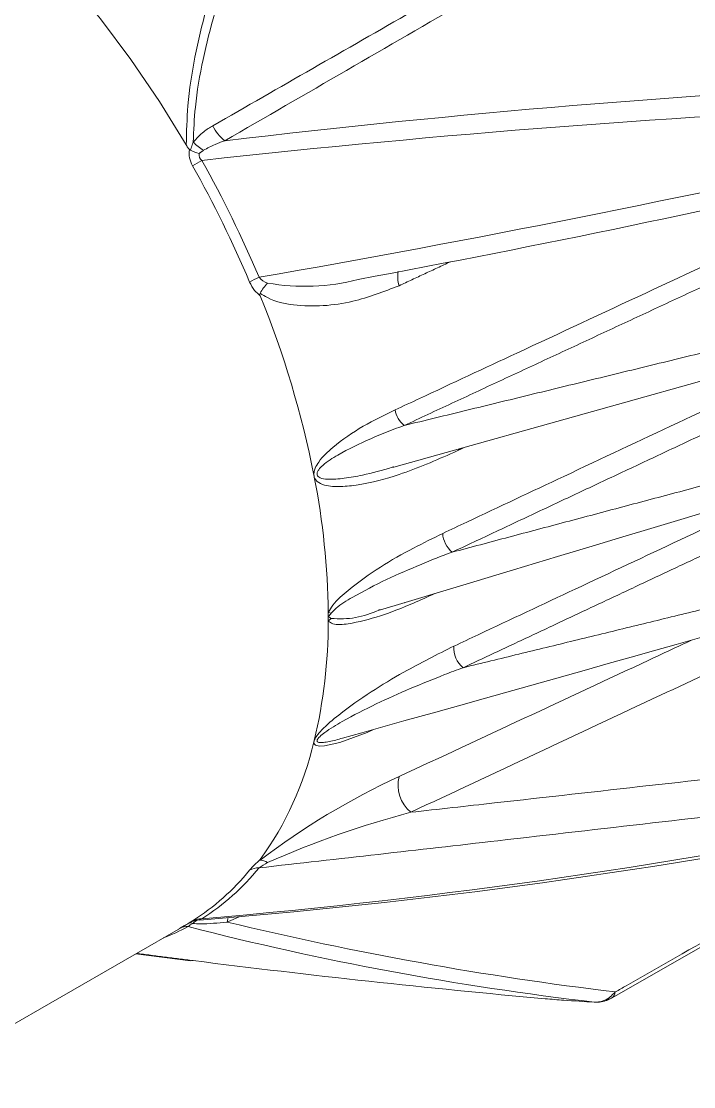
# Model space of a CAD drawing. Extents: x 8 to 113, y 2 to 87.
# Drawn here: x 26.44 to 29.008, y 9.592 to 13.66 of the extents above; entities that cross this region are included whole.
import ezdxf

# ---------------------------------------------------------------- set-up
doc = ezdxf.new("R2010")
doc.units = 0
doc.header["$MEASUREMENT"] = 0
doc.layers.add('OBJECT', color=7, linetype='CONTINUOUS')

msp = doc.modelspace()

# ---------------------------------------------------------------- linework, layer by layer
at = {"layer": 'OBJECT', "linetype": 'Continuous', "lineweight": 15}
for p, q in [((27.9043, 11.4402), (27.9035, 11.4406)), ((28.694, 9.9299), (29.6584, 10.4828)), ((25.998, 9.592), (27.0807, 10.217)), ((27.1189, 10.2284), (27.1353, 10.2296)), ((26.877, 10.0994), (27.0857, 10.0727))]:
    msp.add_line(p, q, dxfattribs=at)
at = {"layer": 'OBJECT', "linetype": 'Continuous', "lineweight": 15, "flags": 128}
for points in [[(27.07, 13.1881), (26.9676, 13.3543), (26.8584, 13.5151), (26.743, 13.6695), (26.6221, 13.8166), (26.4965, 13.9556), (26.3668, 14.0855), (26.2339, 14.2058), (26.0985, 14.3156), (25.9613, 14.4143), (25.8233, 14.5013)], [(27.863, 11.9575), (28.7171, 12.1975), (29.0617, 12.2943), (29.8328, 12.5109)], [(27.8114, 11.4129), (27.8675, 11.4298), (28.113, 11.5036), (28.3199, 11.5659), (28.4882, 11.6165), (28.6199, 11.6561), (28.7367, 11.6912), (28.8186, 11.7159), (28.8954, 11.739), (28.9713, 11.7618), (29.0755, 11.7932), (29.2328, 11.8405), (29.4329, 11.9006), (29.6201, 11.957), (29.8337, 12.0212)], [(27.6668, 10.9225), (27.7409, 10.9434), (27.9015, 10.9885), (28.0238, 11.0228), (28.1183, 11.0494), (28.2131, 11.076), (28.59, 11.1819), (28.6813, 11.2075), (28.7695, 11.2323), (28.8544, 11.2562), (28.9414, 11.2806), (29.0573, 11.3132), (29.223, 11.3597), (29.4284, 11.4174), (29.6178, 11.4706), (29.8317, 11.5307)], [(27.7825, 10.9551), (27.7604, 10.9451), (27.6567, 10.907), (27.5986, 10.8931), (27.5793, 10.892), (27.5634, 10.8958), (27.5586, 10.9008), (27.5576, 10.909), (27.5576, 10.909), (27.5576, 10.909)], [(27.2258, 10.2206), (27.2283, 10.2327), (27.2302, 10.2382)], [(28.6748, 9.921), (28.6757, 9.9213), (28.6963, 9.9312)]]:
    msp.add_lwpolyline(points, dxfattribs=at)
at = {"layer": 'OBJECT', "linetype": 'Continuous', "lineweight": 15}
for centre, radius, start, end in [((31.6172, -23.6628), 37.1285, 92.68091, 96.80661), ((31.6316, -27.3786), 40.7571, 92.48038, 96.34184), ((27.3159, 13.328), 0.1588, 204.7307, 231.379), ((27.2459, 13.3492), 0.212, 225.1655, 238.8647), ((27.1731, 13.1566), 0.0921, 170.9101, 211.1253), ((27.173, 13.3482), 0.2001, 244.2896, 254.3871), ((27.1458, 13.1508), 0.0271, 170.0057, 233.1541), ((18.8021, 61.81), 49.8649, 279.8681, 282.72567), ((29.2285, 9.407), 4.2731, 119.4185, 119.9649), ((23.3046, 10.9788), 4.3473, 22.8168, 29.3407), ((23.3242, 10.9901), 4.3654, 22.8168, 29.3407), ((19.2431, 58.502), 46.6056, 280.48758, 283.08984), ((27.9862, 12.6851), 0.1087, 169.6874, 198.3506), ((27.5131, 12.3108), 0.4072, 113.9323, 119.6581), ((27.4034, 12.7298), 0.0726, 220.2794, 251.8482), ((27.5246, 12.5246), 0.1982, 136.5525, 150.6207), ((27.5223, 13.4654), 0.8169, 260.0201, 284.4734), ((27.3632, 12.6181), 0.0119, 162.0385, 208.5042), ((23.852, 11.1931), 3.7776, 11.2039, 22.0699), ((27.9695, 12.1953), 0.1035, 190.3826, 229.2678), ((24.751, 11.3693), 2.8614, 0.6776, 11.1011), ((28.1514, 11.7109), 0.1022, 183.4042, 229.6716), ((25.202, 11.3865), 2.4103, 359.999, 0.3963), ((27.5872, 11.2808), 0.1249, 73.104, 78.4387), ((27.6583, 11.7164), 0.3379, 264.0825, 295.7611), ((25.645, 11.3693), 1.9673, 346.6274, 0.0139), ((25.2252, 11.3864), 2.3871, 359.601, 0.0006), ((27.6705, 11.3187), 0.0775, 127.3204, 138.7304), ((28.1904, 11.2677), 0.0982, 176.0058, 230.3527), ((26.3406, 11.193), 1.2497, 324.0906, 346.8636), ((29.0737, 8.1961), 2.8417, 114.769, 127.2918), ((28.015, 10.7436), 0.1359, 166.0302, 229.7473), ((25.1809, 33.3381), 23.1866, 274.82104, 281.66195), ((25.3689, 32.4232), 22.2639, 274.5506, 281.70359), ((28.859, 7.1137), 3.6471, 104.8037, 113.9118), ((27.3478, 10.3928), 0.0642, 59.0648, 86.275), ((26.6195, 10.9786), 0.8903, 302.2199, 321.0285), ((26.653, 10.9899), 0.894, 302.2197, 321.0288), ((27.3462, 10.3568), 0.0709, 88.6048, 119.201), ((27.4856, 10.2409), 0.232, 116.8721, 126.3872), ((26.3304, 11.5079), 1.4931, 298.4537, 300.1778), ((27.1208, 10.1556), 0.0647, 113.4016, 132.6086), ((27.1258, 10.1394), 0.0898, 94.2088, 119.9999), ((27.086, 10.2033), 0.0148, 52.2861, 110.1298), ((27.1256, 10.17), 0.0637, 86.4523, 119.5757), ((27.1221, 10.196), 0.0331, 95.0306, 144.9802), ((30.2565, 22.8107), 12.9497, 256.46529, 263.1356), ((26.6727, 10.9649), 0.8623, 290.9931, 297.9539), ((27.0728, 10.1398), 0.0636, 86.2893, 112.0674), ((29.9812, 21.5138), 11.6775, 255.59921, 263.35056), ((31.851, 47.6505), 37.8766, 262.7886, 264.8345), ((28.6334, 10.0046), 0.0898, 267.1912, 304.7722), ((28.6678, 9.9378), 0.0182, 292.5235, 337.2643), ((28.6767, 9.957), 0.0321, 302.3737, 354.2789), ((28.6372, 10.0259), 0.1114, 265.0665, 292.9044)]:
    msp.add_arc(centre, radius, start, end, dxfattribs=at)
for points, knots in [([(27.07, 13.1881), (27.0712, 13.2382), (27.0741, 13.3518), (27.1012, 13.5247), (27.1536, 13.7462), (27.236, 14), (27.3512, 14.2822), (27.5026, 14.6043), (27.6905, 14.9652), (27.9175, 15.3622), (28.0766, 15.6205), (28.1561, 15.7497)], [0, 0, 0, 0, 0.050913, 0.115232, 0.17961, 0.287489, 0.395605, 0.503691, 0.669071, 0.834542, 1, 1, 1, 1]), ([(28.208, 15.7164), (28.1277, 15.5881), (27.9671, 15.3316), (27.737, 14.9377), (27.5459, 14.5803), (27.3913, 14.262), (27.2731, 13.9838), (27.1876, 13.7338), (27.1323, 13.5161), (27.1035, 13.3508), (27.0985, 13.2437), (27.0964, 13.1989)], [0, 0, 0, 0, 0.166848, 0.333708, 0.500482, 0.608948, 0.717443, 0.825706, 0.889802, 0.953838, 1, 1, 1, 1]), ([(27.1717, 13.2616), (27.4259, 13.4074), (27.9343, 13.699), (28.4686, 14.0053), (28.7486, 14.1658), (28.7744, 14.1806)], [0, 0, 0, 0, 0.475887, 0.951774, 1, 1, 1, 1]), ([(28.8139, 14.1281), (28.7716, 14.1037), (28.5493, 13.9749), (28.017, 13.6668), (27.5269, 13.3833), (27.2168, 13.204)], [0, 0, 0, 0, 0.079469, 0.417581, 1, 1, 1, 1]), ([(27.0964, 13.1989), (27.1094, 13.2131), (27.132, 13.2378), (27.1598, 13.2545), (27.1717, 13.2616)], [0, 0, 0, 0, 0.573681, 1, 1, 1, 1]), ([(27.0821, 13.1711), (27.0793, 13.1744), (27.0749, 13.1798), (27.0713, 13.1858), (27.07, 13.1881)], [0, 0, 0, 0, 0.620819, 1, 1, 1, 1]), ([(27.2168, 13.204), (27.2044, 13.1998), (27.1765, 13.1903), (27.1506, 13.1758), (27.1362, 13.1678)], [0, 0, 0, 0, 0.4427115, 1, 1, 1, 1]), ([(27.0821, 13.1711), (27.0831, 13.1701), (27.0844, 13.1688), (27.0859, 13.1681), (27.0862, 13.1679)], [0, 0, 0, 0, 0.83646, 1, 1, 1, 1]), ([(27.8677, 12.1766), (27.8987, 12.1911), (28.0537, 12.2633), (28.5369, 12.4884), (28.9889, 12.6993), (29.3169, 12.8523)], [0, 0, 0, 0, 0.064153, 0.320764, 1, 1, 1, 1]), ([(27.3528, 12.6125), (27.3453, 12.6188), (27.3289, 12.6327), (27.3177, 12.6534), (27.3117, 12.6646)], [0, 0, 0, 0, 0.459415, 1, 1, 1, 1]), ([(27.8831, 12.6509), (27.8247, 12.6282), (27.73, 12.5915), (27.5936, 12.5716), (27.484, 12.5737), (27.401, 12.5911), (27.3612, 12.616), (27.3519, 12.6218)], [0, 0, 0, 0, 0.337985, 0.547772, 0.757119, 0.943751, 1, 1, 1, 1]), ([(28.0493, 11.7048), (28.0802, 11.7193), (28.2346, 11.792), (28.6786, 12.0009), (29.0918, 12.1952), (29.3815, 12.3315)], [0, 0, 0, 0, 0.069525, 0.347623, 1, 1, 1, 1]), ([(27.5576, 11.9271), (27.5575, 11.9307), (27.5574, 11.9395), (27.5633, 11.9576), (27.5851, 11.9931), (27.6468, 12.0506), (27.745, 12.1174), (27.8267, 12.1568), (27.8677, 12.1766)], [0, 0, 0, 0, 0.024811, 0.060675, 0.122065, 0.301766, 0.650141, 1, 1, 1, 1]), ([(27.902, 12.1168), (27.902, 12.1168), (27.8582, 12.1017), (27.7742, 12.0675), (27.6695, 12.0182), (27.6031, 11.9763), (27.5777, 11.9514), (27.5707, 11.9396), (27.5694, 11.933), (27.5698, 11.9285), (27.5713, 11.9251), (27.575, 11.9208), (27.5868, 11.914), (27.6206, 11.9101), (27.675, 11.9147), (27.7576, 11.9292), (27.8186, 11.9465), (27.8564, 11.9572)], [0, 0, 0, 0, 0.000003, 0.19728, 0.395626, 0.492158, 0.521707, 0.536589, 0.54392, 0.547478, 0.554964, 0.560011, 0.574288, 0.619954, 0.719693, 0.826398, 1, 1, 1, 1]), ([(28.0925, 12.0143), (28.0228, 11.9838), (27.9014, 11.9307), (27.7562, 11.8928), (27.6606, 11.8821), (27.6069, 11.8844), (27.5743, 11.898), (27.5625, 11.911), (27.5599, 11.9176), (27.5589, 11.9203)], [0, 0, 0, 0, 0.382025, 0.665685, 0.788125, 0.905995, 0.96489, 0.986156, 1, 1, 1, 1]), ([(28.0925, 11.2745), (28.1234, 11.289), (28.2777, 11.3616), (28.6989, 11.5594), (29.0893, 11.7428), (29.3561, 11.8682)], [0, 0, 0, 0, 0.073309, 0.366544, 1, 1, 1, 1]), ([(27.6122, 11.4032), (27.6179, 11.4124), (27.6385, 11.4457), (27.7086, 11.5053), (27.8107, 11.5787), (27.9324, 11.6473), (28.012, 11.6865), (28.0493, 11.7048)], [0, 0, 0, 0, 0.054848, 0.197353, 0.475236, 0.754208, 1, 1, 1, 1]), ([(28.0852, 11.6329), (28.0852, 11.6329), (28.0445, 11.6188), (27.9626, 11.5847), (27.8339, 11.531), (27.7267, 11.4738), (27.6539, 11.4317), (27.6297, 11.4067), (27.6235, 11.4003)], [0, 0, 0, 0, 0.000004, 0.251399, 0.533813, 0.815744, 0.953215, 1, 1, 1, 1]), ([(28.0189, 11.4753), (27.9917, 11.4628), (27.9222, 11.4309), (27.8106, 11.3869), (27.7086, 11.3615), (27.6385, 11.3529), (27.6179, 11.3661), (27.6122, 11.3698)], [0, 0, 0, 0, 0.191968, 0.490845, 0.788557, 0.941233, 1, 1, 1, 1]), ([(27.6235, 11.4003), (27.6199, 11.3957), (27.6163, 11.391), (27.6124, 11.3865), (27.6123, 11.3864)], [0, 0, 0, 0, 0.9783471, 1, 1, 1, 1]), ([(27.6123, 11.3864), (27.6124, 11.3864), (27.6163, 11.3842), (27.6199, 11.3822), (27.6235, 11.3803)], [0, 0, 0, 0, 0.021654, 1, 1, 1, 1]), ([(27.5589, 10.9143), (27.5594, 10.9157), (27.5615, 10.9212), (27.5702, 10.9349), (27.5998, 10.9686), (27.6705, 11.0276), (27.7759, 11.1014), (27.9235, 11.19), (28.0286, 11.2426), (28.0925, 11.2745)], [0, 0, 0, 0, 0.007817, 0.031625, 0.073281, 0.197571, 0.423277, 0.649859, 1, 1, 1, 1]), ([(27.8831, 10.7764), (28.2012, 10.9246), (28.5735, 11.098), (28.9454, 11.2717), (28.9995, 11.2969)], [0, 0, 0, 0, 0.854449, 1, 1, 1, 1]), ([(29.2675, 11.2683), (29.1386, 11.2077), (28.6921, 10.998), (28.2451, 10.7887), (27.9272, 10.6398)], [0, 0, 0, 0, 0.28882, 1, 1, 1, 1]), ([(28.1278, 11.1921), (28.1278, 11.1921), (28.1035, 11.1837), (28.037, 11.158), (27.9257, 11.1133), (27.7954, 11.0546), (27.6863, 10.9993), (27.6135, 10.9559), (27.5825, 10.9317), (27.5731, 10.9216), (27.5702, 10.9165), (27.5694, 10.9134), (27.5698, 10.9109), (27.572, 10.9082), (27.5795, 10.9056), (27.5949, 10.9063), (27.6246, 10.9111), (27.6494, 10.918), (27.6667, 10.9229)], [0, 0, 0, 0, 0.000003, 0.104162, 0.296322, 0.485417, 0.675563, 0.774855, 0.804803, 0.819584, 0.825773, 0.829743, 0.836104, 0.84142, 0.854699, 0.886551, 0.920829, 1, 1, 1, 1]), ([(27.9272, 10.6398), (28.0338, 10.6517), (28.3379, 10.6856), (28.8382, 10.742), (29.3557, 10.7997), (29.6759, 10.8344), (29.8, 10.8478)], [0, 0, 0, 0, 0.17013, 0.485253, 0.800433, 1, 1, 1, 1]), ([(29.7865, 10.7047), (29.671, 10.6919), (29.3595, 10.6575), (28.8506, 10.5994), (28.1544, 10.5187), (27.6521, 10.462), (27.348, 10.4277)], [0, 0, 0, 0, 0.142911, 0.385319, 0.627793, 1, 1, 1, 1]), ([(28.7087, 9.9538), (28.7227, 9.9618), (28.8785, 10.0505), (29.2029, 10.2353), (29.5133, 10.4121), (29.682, 10.5082)], [0, 0, 0, 0, 0.043049, 0.480087, 1, 1, 1, 1]), ([(27.3117, 10.4187), (27.3177, 10.4255), (27.3289, 10.438), (27.3453, 10.4531), (27.3528, 10.4601)], [0, 0, 0, 0, 0.540588, 1, 1, 1, 1]), ([(27.3528, 10.4601), (27.3524, 10.4596), (27.3516, 10.4585), (27.3511, 10.4573), (27.3514, 10.4569), (27.3518, 10.4568), (27.3519, 10.4568)], [0, 0, 0, 0, 0.352761, 0.70806, 0.888858, 1, 1, 1, 1]), ([(27.0809, 10.2172), (27.0811, 10.2173), (27.0815, 10.2175), (27.0899, 10.2228), (27.0942, 10.2254)], [0, 0, 0, 0, 0.489198, 1, 1, 1, 1]), ([(27.2258, 10.2206), (27.1917, 10.2172), (27.1486, 10.2128), (27.1043, 10.2146), (27.0951, 10.215)], [0, 0, 0, 0, 0.791944, 1, 1, 1, 1]), ([(27.1296, 10.2336), (27.1274, 10.2327), (27.1236, 10.2313), (27.1198, 10.2297), (27.1182, 10.2288), (27.1189, 10.2289), (27.1192, 10.2289)], [0, 0, 0, 0, 0.311831, 0.533735, 0.787677, 1, 1, 1, 1]), ([(28.4409, 9.9277), (28.4645, 9.9258), (28.527, 9.921), (28.5899, 9.9172), (28.629, 9.9149)], [0, 0, 0, 0, 0.37684, 1, 1, 1, 1])]:
    msp.add_open_spline(points, degree=3, knots=knots, dxfattribs=at)
for points in [[(27.0862, 13.1679), (27.0964, 13.1989)], [(27.1362, 13.1678), (27.1191, 13.1555)], [(29.36, 12.7954), (27.902, 12.1168)], [(28.0787, 12.742), (27.8831, 12.6509)], [(27.902, 12.1168), (29.8211, 12.5847)], [(29.4272, 12.2639), (28.0852, 11.6329)], [(28.0852, 11.6329), (29.8237, 12.0955)], [(28.1308, 12.0328), (28.0925, 12.0143)], [(27.5589, 11.9203), (27.5576, 11.9271)], [(27.8564, 11.9572), (27.8626, 11.9588)], [(29.4024, 11.7912), (28.1278, 11.1921)], [(29.8224, 11.6052), (28.1278, 11.1921)], [(27.8052, 11.4121), (27.8111, 11.4137)], [(27.5576, 10.909), (27.5589, 10.9143)], [(27.2721, 10.241), (27.2258, 10.2206)], [(26.8796, 10.1009), (27.0964, 10.0734)], [(28.7087, 9.9538), (28.6846, 9.9308)]]:
    msp.add_open_spline(points, degree=1, dxfattribs=at)

doc.saveas('drawing.dxf')
